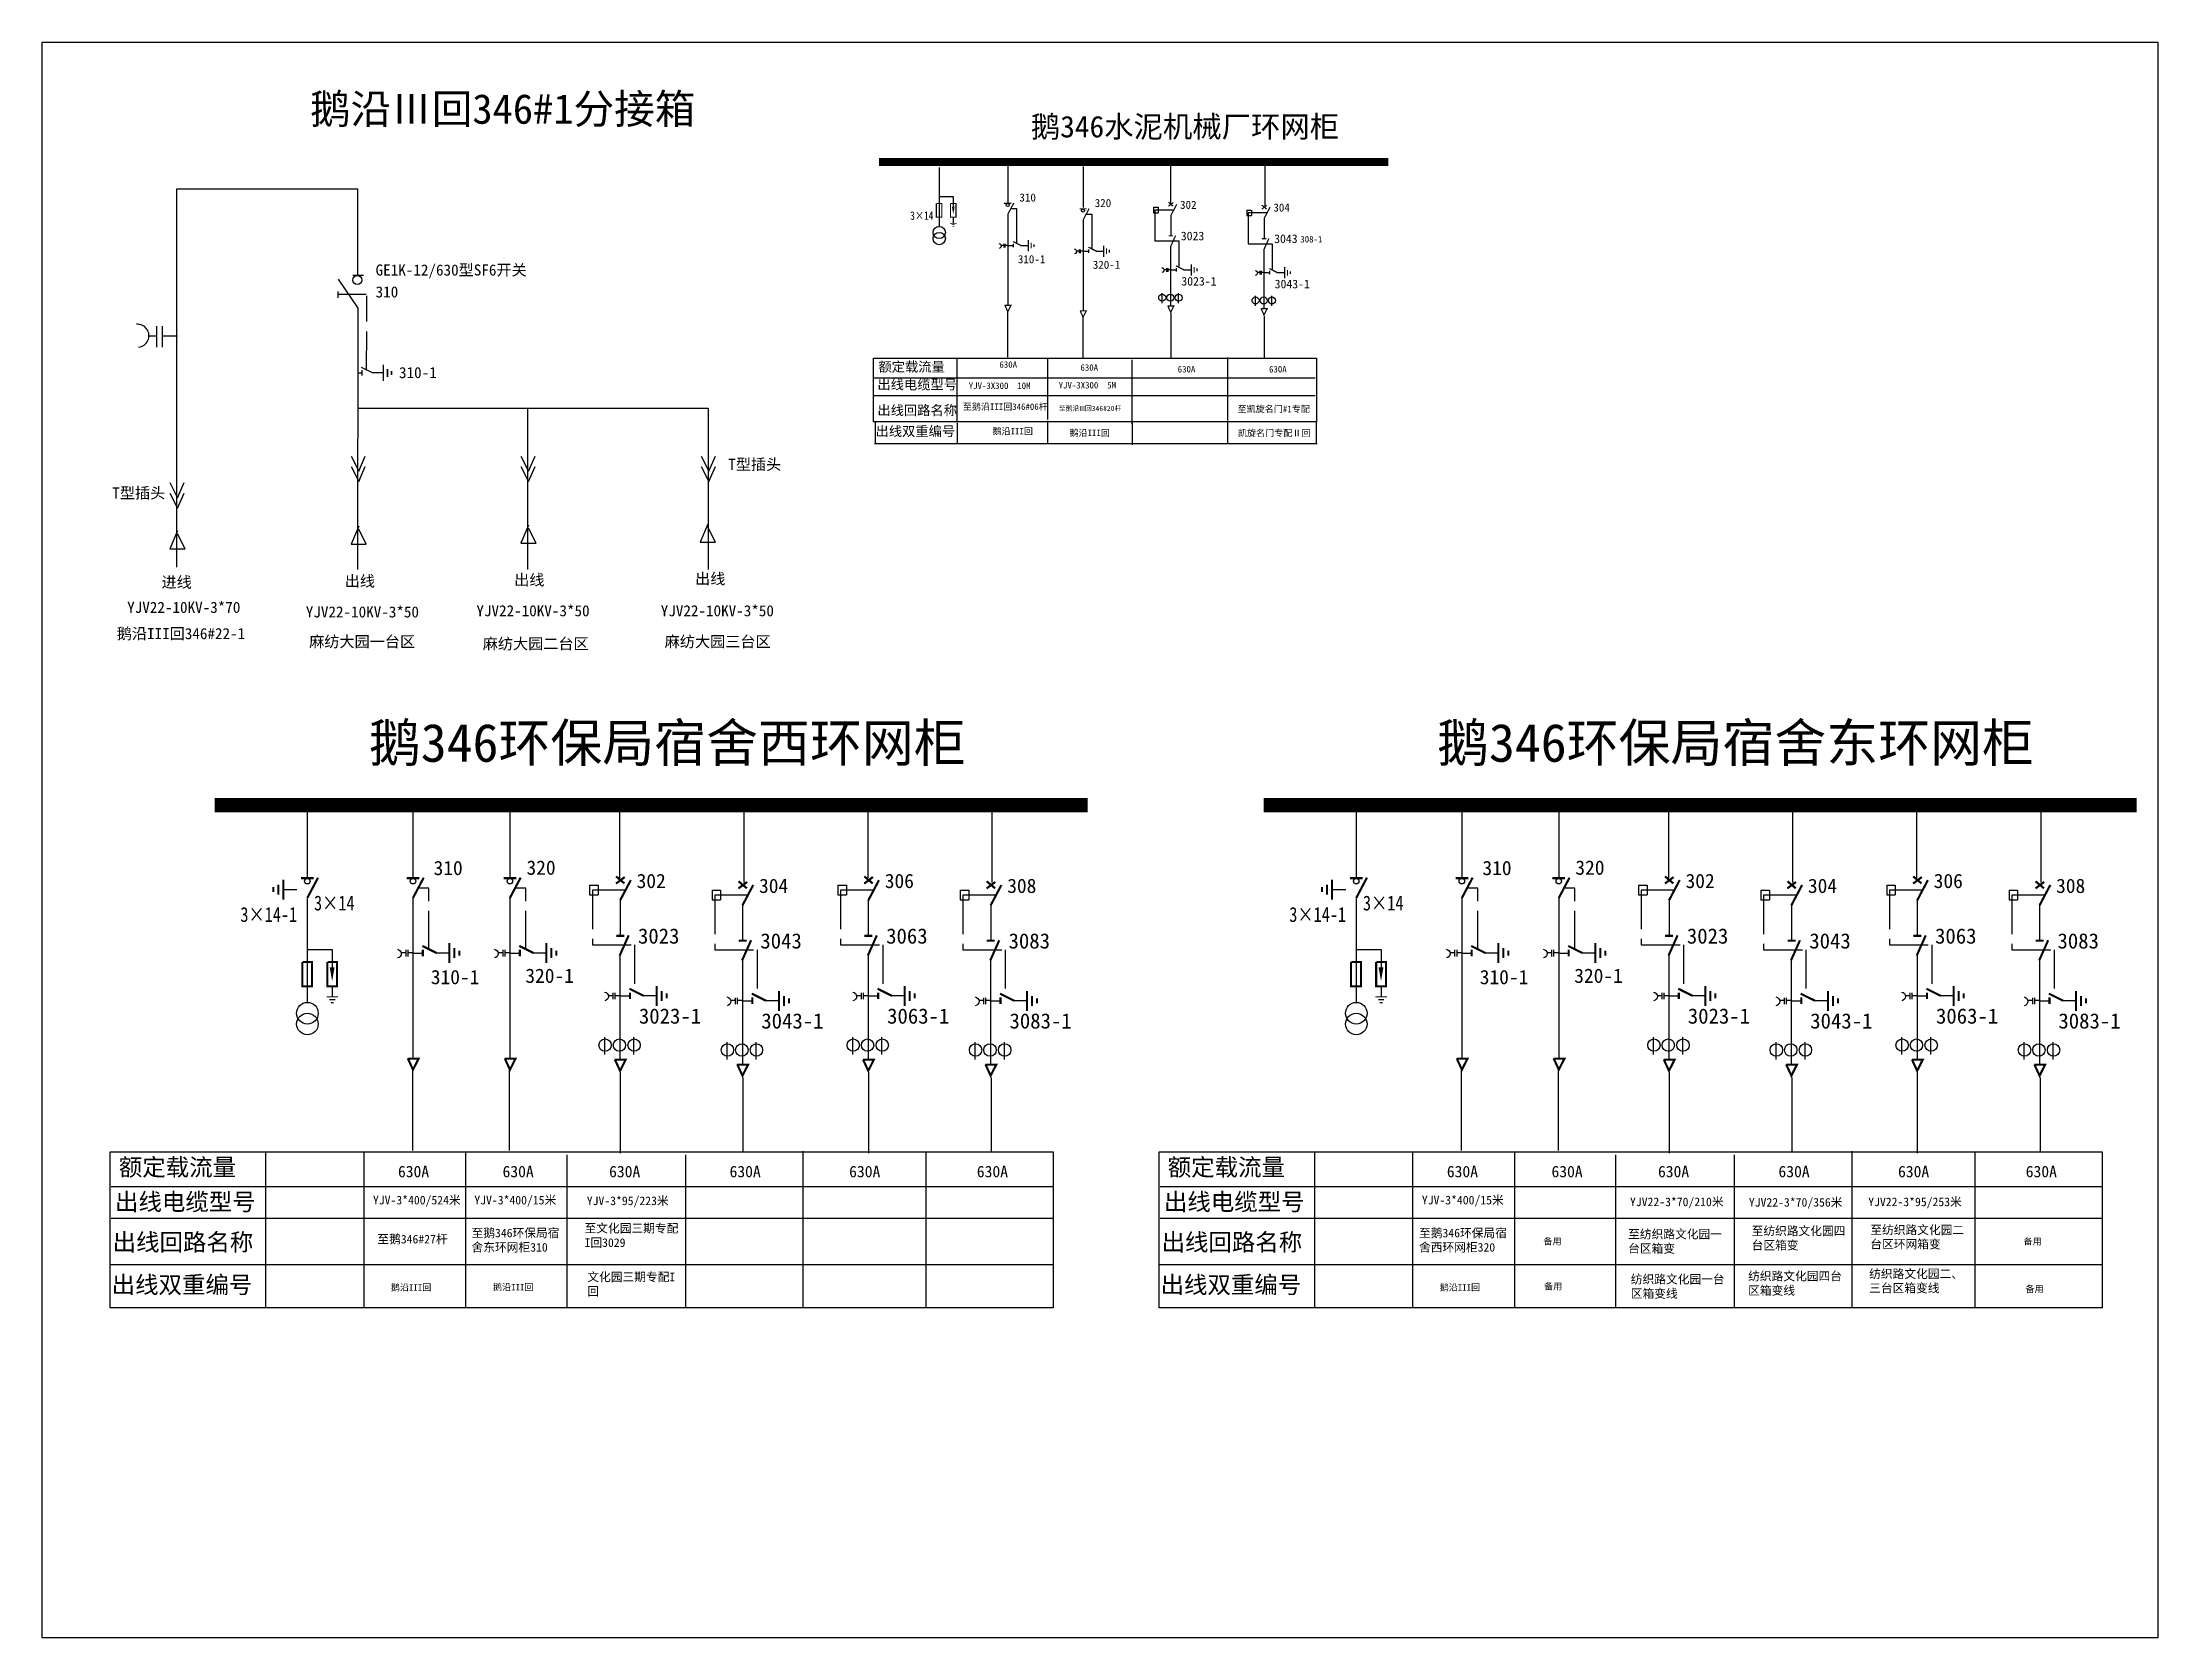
# Model space of a CAD drawing. Extents: x 39 to 692, y -388 to 105.
import ezdxf

# ---------------------------------------------------------------- set-up
doc = ezdxf.new("R2010")
doc.units = 0
doc.linetypes.add('ACAD_ISO02W100', pattern=[15, 12, -3])
doc.layers.get('0').update_dxf_attribs({"linetype": 'CONTINUOUS'})
doc.layers.add('1', color=7, linetype='CONTINUOUS')
doc.layers.add('10KV线路', color=7, linetype='CONTINUOUS')
doc.styles.add('HZ', font='')
doc.styles.add('ST', font='', dxfattribs={"width": 0.8})
doc.styles.get("Standard").update_dxf_attribs({"font": ''})
doc.styles.add('字体', font='', dxfattribs={"height": 2.5})
doc.styles.get('HZ').set_extended_font_data('SimSun')
doc.styles.get('ST').set_extended_font_data('SimSun')
doc.styles.get('Standard').set_extended_font_data('SimSun')
doc.styles.get('字体').set_extended_font_data('SimSun')

# ---------------------------------------------------------------- blocks, each defined once
blk = doc.blocks.new('JD')
for points in [[(-2, 0.2), (-2, -0.2), (2, 0.2), (2, -0.2)], [(1, -1.2), (1, -0.8), (-1, -1.2), (-1, -0.8)], [(-0.5, -1.8), (-0.5, -2.2), (0.5, -1.8), (0.5, -2.2)]]:
    blk.add_trace(points)

msp = doc.modelspace()

# ---------------------------------------------------------------- linework, layer by layer
for p, q in [((337.02, 67.69), (337.02, 55.16)), ((360.27, 66.45), (360.27, 53.81)), ((387.19, 67.72), (387.19, 55.19)), ((416.3, 66.89), (416.3, 54.36)), ((381.97, 53.87), (383.47, 53.87)), ((381.97, 53.87), (381.97, 52.21)), ((383.47, 53.87), (383.47, 52.21)), ((410.77, 53.01), (412.26, 53.01)), ((410.77, 53.01), (410.77, 51.35)), ((412.26, 53.01), (412.26, 51.35)), ((337.02, 51.76), (337.02, 23.56)), ((360.26, 50.05), (360.26, 21.85)), ((381.97, 52.21), (383.47, 52.21)), ((387.29, 51.33), (387.29, 45.15)), ((410.77, 51.35), (412.26, 51.35)), ((416.09, 50.48), (416.09, 44.3)), ((337.02, 42.05), (338.74, 42.05)), ((341, 42.09), (343.35, 42.09)), ((360.26, 40.34), (361.99, 40.34)), ((364.24, 40.38), (366.59, 40.38)), ((387.27, 41.81), (387.27, 23.44)), ((416.07, 40.95), (416.07, 22.58)), ((135, 32.97), (138.22, 32.97)), ((387.29, 34.57), (389.02, 34.57)), ((391.27, 34.61), (393.62, 34.61)), ((416.09, 33.71), (417.82, 33.71)), ((420.07, 33.76), (422.42, 33.76)), ((130.38, 27.87), (130.38, 25.97)), ((384.61, 24.32), (384.61, 27.36)), ((389.68, 24.32), (389.68, 27.36)), ((413.41, 23.46), (413.41, 26.5)), ((418.48, 23.46), (418.48, 26.5)), ((336.92, 21.89), (336.92, 7.59)), ((360.21, 20.15), (360.21, 7.32)), ((387.31, 21.26), (387.31, 7.11)), ((416.17, 20.3), (416.17, 7.43)), ((72.05, 14.24), (74.4, 14.24)), ((74.4, 17.17), (74.4, 10.73)), ((76.15, 17.17), (76.15, 10.73)), ((76.45, 14.24), (80.84, 14.24)), ((295.63, -12.4), (295.63, 7.32)), ((295.63, 7.32), (432.23, 7.32)), ((321.27, 7.32), (321.27, -12.4)), ((349.24, 7.15), (349.24, -11.67)), ((375.31, 6.8), (375.31, -12.92)), ((404.82, 7.46), (404.82, -11.81)), ((432.23, 7.32), (432.23, -12.4)), ((136.47, 2.77), (137.71, 2.77)), ((137.57, 4.56), (141.15, 2.77)), ((137.71, 3.59), (137.71, 1.94)), ((140.94, 2.84), (144.32, 2.84)), ((295.82, 1.28), (431.88, 1.28)), ((295.82, -4.23), (431.88, -4.23)), ((432.23, -12.4), (295.63, -12.4)), ((432.53, -19.17), (295.92, -19.17)), ((120.91, -130.99), (120.91, -153.13)), ((153.51, -130.99), (153.51, -153.13)), ((183.41, -130.99), (183.41, -153.13)), ((217.23, -130.93), (217.23, -153.08)), ((255.54, -132.39), (255.54, -154.54)), ((293.8, -130.93), (293.8, -153.08)), ((332.11, -132.39), (332.11, -154.54)), ((444.53, -130.99), (444.53, -153.13)), ((477.12, -130.99), (477.12, -153.13)), ((507.03, -130.99), (507.03, -153.13)), ((540.84, -130.93), (540.84, -153.08)), ((579.16, -132.39), (579.16, -154.54)), ((617.41, -130.93), (617.41, -153.08)), ((655.73, -132.39), (655.73, -154.54)), ((208.01, -155.41), (210.65, -155.41)), ((208.01, -155.41), (208.01, -158.35)), ((210.65, -155.41), (210.65, -158.35)), ((284.58, -155.41), (287.22, -155.41)), ((284.58, -155.41), (284.58, -158.35)), ((287.22, -155.41), (287.22, -158.35)), ((531.62, -155.41), (534.27, -155.41)), ((531.62, -155.41), (531.62, -158.35)), ((534.27, -155.41), (534.27, -158.35)), ((608.19, -155.41), (610.84, -155.41)), ((608.19, -155.41), (608.19, -158.35)), ((610.84, -155.41), (610.84, -158.35)), ((117.68, -156.85), (113.53, -156.85)), ((153.51, -159.15), (153.51, -208.99)), ((183.41, -159.15), (183.41, -208.99)), ((208.01, -158.35), (210.65, -158.35)), ((217.42, -159.9), (217.42, -170.82)), ((245.77, -156.93), (248.42, -156.93)), ((245.77, -156.93), (245.77, -159.86)), ((245.77, -159.86), (248.42, -159.86)), ((248.42, -156.93), (248.42, -159.86)), ((255.18, -161.41), (255.18, -172.33)), ((284.58, -158.35), (287.22, -158.35)), ((293.99, -159.9), (293.99, -170.82)), ((322.34, -156.93), (324.99, -156.93)), ((322.34, -156.93), (322.34, -159.86)), ((322.34, -159.86), (324.99, -159.86)), ((324.99, -156.93), (324.99, -159.86)), ((331.75, -161.41), (331.75, -172.33)), ((441.29, -156.85), (437.14, -156.85)), ((477.12, -159.15), (477.12, -208.99)), ((507.03, -159.15), (507.03, -208.99)), ((531.62, -158.35), (534.27, -158.35)), ((541.03, -159.9), (541.03, -170.82)), ((569.38, -156.93), (572.03, -156.93)), ((569.38, -156.93), (569.38, -159.86)), ((569.38, -159.86), (572.03, -159.86)), ((572.03, -156.93), (572.03, -159.86)), ((578.79, -161.41), (578.79, -172.33)), ((608.19, -158.35), (610.84, -158.35)), ((617.6, -159.9), (617.6, -170.82)), ((645.96, -156.93), (648.6, -156.93)), ((645.96, -156.93), (645.96, -159.86)), ((645.96, -159.86), (648.6, -159.86)), ((648.6, -156.93), (648.6, -159.86)), ((655.36, -161.41), (655.36, -172.33)), ((153.51, -176.31), (156.56, -176.31)), ((160.55, -176.23), (164.7, -176.23)), ((183.41, -176.31), (186.47, -176.31)), ((190.45, -176.23), (194.6, -176.23)), ((217.37, -176.74), (217.37, -209.21)), ((255.14, -178.25), (255.14, -210.72)), ((293.94, -176.74), (293.94, -209.21)), ((331.71, -178.25), (331.71, -210.72)), ((477.12, -176.31), (480.17, -176.31)), ((484.16, -176.23), (488.31, -176.23)), ((507.03, -176.31), (510.08, -176.31)), ((514.06, -176.23), (518.22, -176.23)), ((540.98, -176.74), (540.98, -209.21)), ((578.75, -178.25), (578.75, -210.72)), ((617.55, -176.74), (617.55, -209.21)), ((655.32, -178.25), (655.32, -210.72)), ((217.42, -189.54), (220.47, -189.54)), ((224.45, -189.45), (228.61, -189.45)), ((255.18, -191.05), (258.23, -191.05)), ((262.22, -190.96), (266.37, -190.96)), ((293.99, -189.54), (297.04, -189.54)), ((301.02, -189.45), (305.18, -189.45)), ((331.75, -191.05), (334.8, -191.05)), ((338.79, -190.96), (342.94, -190.96)), ((541.03, -189.54), (544.08, -189.54)), ((548.06, -189.45), (552.22, -189.45)), ((578.79, -191.05), (581.84, -191.05)), ((585.83, -190.96), (589.98, -190.96)), ((617.6, -189.54), (620.65, -189.54)), ((624.63, -189.45), (628.79, -189.45)), ((655.36, -191.05), (658.41, -191.05)), ((662.4, -190.96), (666.55, -190.96)), ((212.67, -207.65), (212.67, -202.28)), ((221.64, -207.65), (221.64, -202.28)), ((289.24, -207.65), (289.24, -202.28)), ((298.21, -207.65), (298.21, -202.28)), ((536.29, -207.65), (536.29, -202.28)), ((545.25, -207.65), (545.25, -202.28)), ((612.86, -207.65), (612.86, -202.28)), ((621.82, -207.65), (621.82, -202.28)), ((250.44, -209.17), (250.44, -203.79)), ((259.4, -209.17), (259.4, -203.79)), ((327.01, -209.17), (327.01, -203.79)), ((335.97, -209.17), (335.97, -203.79)), ((574.05, -209.17), (574.05, -203.79)), ((583.01, -209.17), (583.01, -203.79)), ((650.62, -209.17), (650.62, -203.79)), ((659.58, -209.17), (659.58, -203.79)), ((153.33, -211.93), (153.33, -237.22)), ((183.24, -211.93), (183.24, -237.22)), ((217.46, -213.06), (217.46, -238.07)), ((255.32, -214.75), (255.32, -237.5)), ((294.03, -213.06), (294.03, -238.07)), ((331.89, -214.75), (331.89, -237.5)), ((476.95, -211.93), (476.95, -237.22)), ((506.85, -211.93), (506.85, -237.22)), ((541.07, -213.06), (541.07, -238.07)), ((578.93, -214.75), (578.93, -237.5)), ((617.64, -213.06), (617.64, -238.07)), ((655.5, -214.75), (655.5, -237.5)), ((60.11, -285.87), (60.11, -237.69)), ((60.11, -237.69), (351.06, -237.69)), ((108.05, -237.69), (108.05, -285.87)), ((138.3, -238), (138.3, -285.87)), ((169.71, -238), (169.71, -285.87)), ((200.96, -238.62), (200.96, -285.87)), ((237.56, -238.62), (237.56, -285.87)), ((273.82, -237.45), (273.82, -285.87)), ((311.79, -237.69), (311.79, -285.87)), ((351.06, -237.69), (351.06, -285.87)), ((383.72, -285.87), (383.72, -237.69)), ((383.72, -237.69), (674.67, -237.69)), ((431.66, -237.69), (431.66, -285.87)), ((461.91, -238), (461.91, -285.87)), ((493.33, -238), (493.33, -285.87)), ((524.57, -238.62), (524.57, -285.87)), ((561.17, -238.62), (561.17, -285.87)), ((597.44, -237.45), (597.44, -285.87)), ((635.4, -237.69), (635.4, -285.87)), ((674.67, -237.69), (674.67, -285.87)), ((60.44, -248.38), (351.06, -248.38)), ((311.79, -251.02), (311.79, -285.87)), ((351.06, -251.02), (351.06, -285.87)), ((384.05, -248.38), (674.67, -248.38)), ((635.4, -251.02), (635.4, -285.87)), ((674.67, -251.02), (674.67, -285.87)), ((60.44, -258.1), (351.06, -258.1)), ((384.05, -258.1), (674.67, -258.1)), ((351.06, -272.55), (60.11, -272.55)), ((674.67, -272.55), (383.72, -272.55)), ((351.06, -285.87), (60.11, -285.87)), ((674.67, -285.87), (383.72, -285.87))]:
    msp.add_line(p, q)
at = {"linetype": 'ACAD_ISO02W100'}
for p, q in [((388.04, 53), (382.44, 53)), ((382.44, 53), (382.44, 43.49)), ((416.84, 52.15), (411.24, 52.15)), ((411.24, 52.15), (411.24, 42.63)), ((382.44, 43.49), (389.82, 43.49)), ((389.82, 43.49), (389.82, 35.64)), ((411.24, 42.63), (418.62, 42.63)), ((418.62, 42.63), (418.62, 34.78)), ((139.04, 26.92), (130.38, 26.92)), ((139.22, 3.57), (139.25, 26.55)), ((218.74, -156.94), (208.85, -156.94)), ((208.85, -156.94), (208.85, -173.77)), ((256.5, -158.46), (246.61, -158.46)), ((246.61, -158.46), (246.61, -175.28)), ((295.31, -156.94), (285.42, -156.94)), ((285.42, -156.94), (285.42, -173.77)), ((333.07, -158.46), (323.18, -158.46)), ((323.18, -158.46), (323.18, -175.28)), ((542.35, -156.94), (532.46, -156.94)), ((532.46, -156.94), (532.46, -173.77)), ((580.11, -158.46), (570.23, -158.46)), ((570.23, -158.46), (570.23, -175.28)), ((618.92, -156.94), (609.03, -156.94)), ((609.03, -156.94), (609.03, -173.77)), ((656.68, -158.46), (646.8, -158.46)), ((646.8, -158.46), (646.8, -175.28)), ((208.85, -173.77), (221.89, -173.77)), ((221.89, -173.77), (221.89, -187.64)), ((246.61, -175.28), (259.66, -175.28)), ((259.66, -175.28), (259.66, -189.16)), ((285.42, -173.77), (298.46, -173.77)), ((298.46, -173.77), (298.46, -187.64)), ((323.18, -175.28), (336.23, -175.28)), ((336.23, -175.28), (336.23, -189.16)), ((532.46, -173.77), (545.51, -173.77)), ((545.51, -173.77), (545.51, -187.64)), ((570.23, -175.28), (583.27, -175.28)), ((583.27, -175.28), (583.27, -189.16)), ((609.03, -173.77), (622.08, -173.77)), ((622.08, -173.77), (622.08, -187.64)), ((646.8, -175.28), (659.84, -175.28)), ((659.84, -175.28), (659.84, -189.16))]:
    msp.add_line(p, q, dxfattribs=at)
at = {"linetype": 'Continuous'}
for p, q in [((296.12, -12.38), (296.12, -19.15)), ((321.45, -12.67), (321.45, -19.15)), ((349.24, -12.09), (349.24, -18.85)), ((375.36, -12.68), (375.36, -19.44)), ((404.81, -12.09), (404.81, -18.85)), ((432.22, -12.38), (432.22, -19.15))]:
    msp.add_line(p, q, dxfattribs=at)
msp.add_lwpolyline([(39.15, 104.8), (691.8, 104.8), (691.8, -387.65), (39.15, -387.65)], close=True)
for points, const_width in [([(297.25, 67.89), (454.46, 67.89)], 2.49), ([(335.91, 55.11), (338.12, 55.11)], 0.374), ([(337.02, 51.66), (338.89, 55.21)], 0.374), ([(359.16, 53.4), (361.36, 53.4)], 0.374), ([(360.26, 49.95), (362.13, 53.5)], 0.374), ([(386.58, 54.18), (388.1, 55.32)], 0.374), ([(386.59, 55.43), (388.06, 54.21)], 0.374), ([(387.29, 51.24), (389.16, 54.79)], 0.374), ([(415.38, 53.32), (416.9, 54.46)], 0.374), ([(415.39, 54.57), (416.86, 53.35)], 0.374), ([(416.09, 50.38), (417.96, 53.93)], 0.374), ([(338.65, 43.29), (341.14, 42.05)], 0.374), ([(338.74, 42.62), (338.74, 41.47)], 0.374), ([(361.89, 41.58), (364.38, 40.34)], 0.374), ([(361.99, 40.91), (361.99, 39.76)], 0.374), ([(386.62, 45.05), (388.01, 45.05)], 0.374), ([(387.21, 41.6), (388.79, 45.13)], 0.374), ([(415.42, 44.2), (416.8, 44.2)], 0.374), ([(416.01, 40.75), (417.59, 44.28)], 0.374), ([(388.92, 35.81), (391.42, 34.57)], 0.374), ([(389.02, 35.14), (389.02, 33.99)], 0.374), ([(417.72, 34.96), (420.21, 33.71)], 0.374), ([(417.82, 34.29), (417.82, 33.13)], 0.374), ([(336.1, 23.61), (338, 23.61), (337.03, 21.68), (336.12, 23.65)], 0.374), ([(359.34, 21.9), (361.24, 21.9), (360.27, 19.97), (359.36, 21.94)], 0.374), ([(386.36, 23.41), (388.26, 23.41), (387.29, 21.48), (386.38, 23.45)], 0.374), ([(415.16, 22.56), (417.06, 22.56), (416.09, 20.63), (415.18, 22.59)], 0.374), ([(92.32, -130.63), (361.71, -130.63)], 4.41), ([(415.93, -130.63), (685.32, -130.63)], 4.41), ([(118.96, -153.22), (122.86, -153.22)], 0.661), ([(120.91, -159.32), (124.22, -153.05)], 0.661), ([(151.56, -153.22), (155.46, -153.22)], 0.661), ([(153.51, -159.32), (156.82, -153.05)], 0.661), ([(181.46, -153.22), (185.36, -153.22)], 0.661), ([(183.41, -159.32), (186.72, -153.05)], 0.661), ([(216.16, -154.87), (218.84, -152.85)], 0.661), ([(216.18, -152.66), (218.77, -154.82)], 0.661), ([(217.42, -160.06), (220.72, -153.8)], 0.661), ([(253.92, -156.38), (256.61, -154.37)], 0.661), ([(253.95, -154.17), (256.54, -156.33)], 0.661), ([(255.18, -161.58), (258.49, -155.31)], 0.661), ([(292.73, -154.87), (295.41, -152.85)], 0.661), ([(292.75, -152.66), (295.34, -154.82)], 0.661), ([(293.99, -160.06), (297.29, -153.8)], 0.661), ([(330.49, -156.38), (333.18, -154.37)], 0.661), ([(330.52, -154.17), (333.11, -156.33)], 0.661), ([(331.75, -161.58), (335.06, -155.31)], 0.661), ([(442.58, -153.22), (446.48, -153.22)], 0.661), ([(444.53, -159.32), (447.83, -153.05)], 0.661), ([(475.17, -153.22), (479.07, -153.22)], 0.661), ([(477.12, -159.32), (480.43, -153.05)], 0.661), ([(505.08, -153.22), (508.98, -153.22)], 0.661), ([(507.03, -159.32), (510.33, -153.05)], 0.661), ([(539.77, -154.87), (542.46, -152.85)], 0.661), ([(539.79, -152.66), (542.38, -154.82)], 0.661), ([(541.03, -160.06), (544.33, -153.8)], 0.661), ([(577.53, -156.38), (580.22, -154.37)], 0.661), ([(577.56, -154.17), (580.15, -156.33)], 0.661), ([(578.79, -161.58), (582.1, -155.31)], 0.661), ([(616.34, -154.87), (619.03, -152.85)], 0.661), ([(616.36, -152.66), (618.95, -154.82)], 0.661), ([(617.6, -160.06), (620.9, -153.8)], 0.661), ([(654.1, -156.38), (656.79, -154.37)], 0.661), ([(654.13, -154.17), (656.72, -156.33)], 0.661), ([(655.36, -161.58), (658.67, -155.31)], 0.661), ([(156.39, -174.11), (160.8, -176.31)], 0.661), ([(156.56, -175.3), (156.56, -177.33)], 0.661), ([(186.3, -174.11), (190.7, -176.31)], 0.661), ([(186.47, -175.3), (186.47, -177.33)], 0.661), ([(216.23, -171), (218.68, -171)], 0.661), ([(217.28, -177.1), (220.06, -170.86)], 0.661), ([(253.99, -172.51), (256.44, -172.51)], 0.661), ([(255.04, -178.61), (257.83, -172.37)], 0.661), ([(292.8, -171), (295.25, -171)], 0.661), ([(293.85, -177.1), (296.63, -170.86)], 0.661), ([(330.56, -172.51), (333.01, -172.51)], 0.661), ([(331.61, -178.61), (334.4, -172.37)], 0.661), ([(480, -174.11), (484.41, -176.31)], 0.661), ([(480.17, -175.3), (480.17, -177.33)], 0.661), ([(509.91, -174.11), (514.32, -176.31)], 0.661), ([(510.08, -175.3), (510.08, -177.33)], 0.661), ([(539.84, -171), (542.29, -171)], 0.661), ([(540.89, -177.1), (543.67, -170.86)], 0.661), ([(577.61, -172.51), (580.06, -172.51)], 0.661), ([(578.66, -178.61), (581.44, -172.37)], 0.661), ([(616.41, -171), (618.86, -171)], 0.661), ([(617.46, -177.1), (620.24, -170.86)], 0.661), ([(654.18, -172.51), (656.63, -172.51)], 0.661), ([(655.23, -178.61), (658.01, -172.37)], 0.661), ([(220.3, -187.33), (224.71, -189.54)], 0.661), ([(220.47, -188.52), (220.47, -190.55)], 0.661), ([(258.06, -188.85), (262.47, -191.05)], 0.661), ([(296.87, -187.33), (301.28, -189.54)], 0.661), ([(297.04, -188.52), (297.04, -190.55)], 0.661), ([(334.63, -188.85), (339.04, -191.05)], 0.661), ([(543.91, -187.33), (548.32, -189.54)], 0.661), ([(544.08, -188.52), (544.08, -190.55)], 0.661), ([(581.67, -188.85), (586.08, -191.05)], 0.661), ([(620.48, -187.33), (624.89, -189.54)], 0.661), ([(620.65, -188.52), (620.65, -190.55)], 0.661), ([(658.24, -188.85), (662.65, -191.05)], 0.661), ([(258.23, -190.03), (258.23, -192.06)], 0.661), ([(334.8, -190.03), (334.8, -192.06)], 0.661), ([(581.84, -190.03), (581.84, -192.06)], 0.661), ([(658.41, -190.03), (658.41, -192.06)], 0.661), ([(151.89, -208.9), (155.25, -208.9), (153.53, -212.31), (151.93, -208.84)], 0.661), ([(181.79, -208.9), (185.15, -208.9), (183.43, -212.31), (181.83, -208.84)], 0.661), ([(475.5, -208.9), (478.86, -208.9), (477.14, -212.31), (475.54, -208.84)], 0.661), ([(505.4, -208.9), (508.77, -208.9), (507.04, -212.31), (505.44, -208.84)], 0.661), ([(215.77, -209.25), (219.13, -209.25), (217.41, -212.66), (215.81, -209.19)], 0.661), ([(253.53, -210.76), (256.9, -210.76), (255.17, -214.17), (253.57, -210.7)], 0.661), ([(292.34, -209.25), (295.7, -209.25), (293.98, -212.66), (292.38, -209.19)], 0.661), ([(330.1, -210.76), (333.47, -210.76), (331.74, -214.17), (330.14, -210.7)], 0.661), ([(539.38, -209.25), (542.74, -209.25), (541.02, -212.66), (539.42, -209.19)], 0.661), ([(577.14, -210.76), (580.51, -210.76), (578.79, -214.17), (577.18, -210.7)], 0.661), ([(615.95, -209.25), (619.31, -209.25), (617.59, -212.66), (615.99, -209.19)], 0.661), ([(653.71, -210.76), (657.08, -210.76), (655.36, -214.17), (653.75, -210.7)], 0.661)]:
    msp.add_lwpolyline(points, dxfattribs=dict(const_width=const_width))
for points in [[(80.61, -57.23), (80.61, 59.53), (136.38, 59.53), (136.38, 32.99)], [(335.76, 42.06), (334.97, 42.06)], [(335.76, 42.59), (335.76, 41.45)], [(336.11, 42.59), (336.11, 41.45)], [(337.01, 42.06), (336.11, 42.06)], [(359, 40.36), (358.21, 40.36)], [(359, 40.88), (359, 39.74)], [(359.35, 40.88), (359.35, 39.74)], [(360.26, 40.36), (359.35, 40.36)], [(386.03, 34.58), (385.25, 34.58)], [(386.03, 35.11), (386.03, 33.97)], [(386.38, 35.11), (386.38, 33.97)], [(387.29, 34.58), (386.38, 34.58)], [(414.83, 33.73), (414.04, 33.73)], [(414.83, 34.25), (414.83, 33.12)], [(415.18, 34.25), (415.18, 33.12)], [(416.09, 33.73), (415.18, 33.73)], [(130.4, 31.66), (136.45, 22.74), (136.38, -57.89)], [(136.38, -8.14), (244.6, -8.14), (244.6, -57.89)], [(188.83, -8.14), (188.83, -57.89)], [(134.42, -22.91), (136.76, -27.59), (138.81, -22.91)], [(186.83, -22.91), (189.17, -27.59), (191.22, -22.91)], [(242.46, -22.91), (244.8, -27.59), (246.85, -22.91)], [(78.5, -31.1), (80.84, -35.78), (82.89, -31.1)], [(134.42, -26.13), (136.76, -30.81), (138.81, -26.13)], [(186.83, -26.13), (189.17, -30.81), (191.22, -26.13)], [(242.46, -26.13), (244.8, -30.81), (246.85, -26.13)], [(78.5, -34.32), (80.84, -39), (82.89, -34.32)], [(136.76, -44.56), (134.42, -50.12), (139.1, -50.12), (136.76, -45.44)], [(189.17, -44.27), (186.83, -49.83), (191.51, -49.83), (189.17, -45.15)], [(244.51, -43.98), (242.16, -49.53), (246.85, -49.53), (244.51, -44.85)], [(80.84, -46.02), (78.5, -51.58), (83.18, -51.58), (80.84, -46.9)], [(151.29, -175.35), (151.29, -177.36)], [(151.91, -175.35), (151.91, -177.36)], [(181.19, -175.35), (181.19, -177.36)], [(181.81, -175.35), (181.81, -177.36)], [(474.9, -175.35), (474.9, -177.36)], [(475.52, -175.35), (475.52, -177.36)], [(504.8, -175.35), (504.8, -177.36)], [(505.42, -175.35), (505.42, -177.36)], [(151.29, -176.28), (149.89, -176.28)], [(153.5, -176.28), (151.91, -176.28)], [(181.19, -176.28), (179.8, -176.28)], [(183.41, -176.28), (181.81, -176.28)], [(474.9, -176.28), (473.51, -176.28)], [(477.12, -176.28), (475.52, -176.28)], [(504.8, -176.28), (503.41, -176.28)], [(507.02, -176.28), (505.42, -176.28)], [(215.19, -188.57), (215.19, -190.58)], [(215.81, -188.57), (215.81, -190.58)], [(291.76, -188.57), (291.76, -190.58)], [(292.38, -188.57), (292.38, -190.58)], [(538.8, -188.57), (538.8, -190.58)], [(539.42, -188.57), (539.42, -190.58)], [(615.37, -188.57), (615.37, -190.58)], [(615.99, -188.57), (615.99, -190.58)], [(215.19, -189.5), (213.8, -189.5)], [(217.41, -189.5), (215.81, -189.5)], [(252.96, -191.01), (251.56, -191.01)], [(252.96, -190.09), (252.96, -192.1)], [(253.57, -190.09), (253.57, -192.1)], [(255.17, -191.01), (253.57, -191.01)], [(291.76, -189.5), (290.37, -189.5)], [(293.98, -189.5), (292.38, -189.5)], [(329.53, -191.01), (328.13, -191.01)], [(329.53, -190.09), (329.53, -192.1)], [(330.15, -190.09), (330.15, -192.1)], [(331.74, -191.01), (330.15, -191.01)], [(538.8, -189.5), (537.41, -189.5)], [(541.02, -189.5), (539.42, -189.5)], [(576.57, -191.01), (575.18, -191.01)], [(576.57, -190.09), (576.57, -192.1)], [(577.19, -190.09), (577.19, -192.1)], [(578.79, -191.01), (577.19, -191.01)], [(615.37, -189.5), (613.98, -189.5)], [(617.59, -189.5), (615.99, -189.5)], [(653.14, -191.01), (651.75, -191.01)], [(653.14, -190.09), (653.14, -192.1)], [(653.76, -190.09), (653.76, -192.1)], [(655.36, -191.01), (653.76, -191.01)]]:
    msp.add_lwpolyline(points)
at = {"linetype": 'ACAD_ISO02W100'}
for points in [[(339.8, 42.6), (339.8, 53.39), (337.93, 53.39)], [(363.04, 40.89), (363.04, 51.69), (361.17, 51.69)], [(158.42, -175.33), (158.42, -156.25), (155.13, -156.25)], [(188.33, -175.33), (188.33, -156.25), (185.03, -156.25)], [(482.04, -175.33), (482.04, -156.25), (478.74, -156.25)], [(511.94, -175.33), (511.94, -156.25), (508.64, -156.25)]]:
    msp.add_lwpolyline(points, dxfattribs=at)
for points in [[(334.3, 42.71, -0.877934), (334.33, 41.19)], [(357.54, 41, -0.877934), (357.57, 39.48)], [(384.57, 35.23, -0.877934), (384.6, 33.71)], [(413.37, 34.37, -0.877934), (413.4, 32.85)], [(148.71, -175.15, -0.877934), (148.76, -177.83)], [(178.61, -175.15, -0.877934), (178.66, -177.83)], [(472.32, -175.15, -0.877934), (472.37, -177.83)], [(502.22, -175.15, -0.877934), (502.28, -177.83)], [(212.61, -188.37, -0.877934), (212.66, -191.05)], [(289.18, -188.37, -0.877934), (289.24, -191.05)], [(536.23, -188.37, -0.877934), (536.28, -191.05)], [(612.8, -188.37, -0.877934), (612.85, -191.05)], [(250.38, -189.88, -0.877934), (250.43, -192.56)], [(326.95, -189.88, -0.877934), (327, -192.56)], [(573.99, -189.88, -0.877934), (574.04, -192.56)], [(650.56, -189.88, -0.877934), (650.61, -192.56)]]:
    msp.add_lwpolyline(points, format="xyb")
for centre, radius in [((337.02, 54.58), 0.479), ((360.26, 52.88), 0.479), ((136.37, 31.42), 1.41), ((384.66, 25.97), 1.08), ((387.17, 25.97), 1.08), ((389.73, 25.97), 1.08), ((413.46, 25.11), 1.08), ((415.97, 25.11), 1.08), ((418.53, 25.11), 1.08), ((120.91, -154.15), 0.847), ((153.51, -154.15), 0.847), ((183.41, -154.15), 0.847), ((444.53, -154.15), 0.847), ((477.12, -154.15), 0.847), ((507.03, -154.15), 0.847), ((212.77, -204.73), 1.91), ((217.2, -204.73), 1.91), ((221.73, -204.73), 1.91), ((250.53, -206.24), 1.91), ((254.97, -206.24), 1.91), ((259.49, -206.24), 1.91), ((289.34, -204.73), 1.91), ((293.77, -204.73), 1.91), ((298.3, -204.73), 1.91), ((327.1, -206.24), 1.91), ((331.54, -206.24), 1.91), ((336.06, -206.24), 1.91), ((536.38, -204.73), 1.91), ((540.81, -204.73), 1.91), ((545.34, -204.73), 1.91), ((574.14, -206.24), 1.91), ((578.58, -206.24), 1.91), ((583.11, -206.24), 1.91), ((612.95, -204.73), 1.91), ((617.38, -204.73), 1.91), ((621.91, -204.73), 1.91), ((650.71, -206.24), 1.91), ((655.15, -206.24), 1.91), ((659.68, -206.24), 1.91)]:
    msp.add_circle(centre, radius)
msp.add_arc((68.54, 14.24), 3.52, 274.76739, 94.76739)
for points in [[(144.11, 0.23), (144.62, 0.23), (144.11, 5.25), (144.62, 5.25)], [(145.87, 3.99), (145.37, 3.99), (145.87, 1.49), (145.37, 1.49)], [(146.62, 2.11), (147.12, 2.11), (146.62, 3.37), (147.12, 3.37)]]:
    msp.add_trace(points)
at = {"layer": '1'}
for p, q in [((315.86, 66.15), (315.86, 47.9)), ((315.84, 57.24), (320.21, 57.24)), ((320.21, 57.24), (320.21, 54.05)), ((320.21, 50.69), (320.21, 49.04)), ((120.88, -159.45), (120.88, -191.7)), ((444.49, -159.45), (444.49, -191.7)), ((120.85, -175.2), (128.57, -175.2)), ((128.57, -175.2), (128.57, -180.85)), ((444.46, -175.2), (452.18, -175.2)), ((452.18, -175.2), (452.18, -180.85)), ((128.57, -186.78), (128.57, -189.7)), ((452.18, -186.78), (452.18, -189.7))]:
    msp.add_line(p, q, dxfattribs=at)
for points, const_width in [([(314.99, 55.06), (314.99, 50.8), (316.7, 50.8), (316.7, 55.06), (315.04, 55.06)], 0.36), ([(319.36, 55.06), (319.36, 50.8), (321.07, 50.8), (321.07, 55.06), (319.41, 55.06)], 0.36), ([(119.34, -179.06), (119.34, -186.59), (122.36, -186.59), (122.36, -179.06), (119.44, -179.06)], 0.636), ([(127.07, -179.06), (127.07, -186.59), (130.08, -186.59), (130.08, -179.06), (127.16, -179.06)], 0.636), ([(442.95, -179.06), (442.95, -186.59), (445.97, -186.59), (445.97, -179.06), (443.05, -179.06)], 0.636), ([(450.68, -179.06), (450.68, -186.59), (453.69, -186.59), (453.69, -179.06), (450.77, -179.06)], 0.636)]:
    msp.add_lwpolyline(points, dxfattribs=dict(at, const_width=const_width))
for points in [[(320.21, 54.1, 0.84, 0, 0), (320.21, 51.7, 0, 0, 0)], [(128.57, -180.75, 1.48, 0, 0), (128.57, -184.99, 0, 0, 0)], [(452.18, -180.75, 1.48, 0, 0), (452.18, -184.99, 0, 0, 0)]]:
    msp.add_lwpolyline(points, format="xyseb", dxfattribs=at)
for centre, radius in [((315.9, 46.1), 1.89), ((315.9, 44.22), 1.89), ((120.94, -194.89), 3.33), ((120.94, -198.22), 3.33), ((444.55, -194.89), 3.33), ((444.55, -198.22), 3.33)]:
    msp.add_circle(centre, radius, dxfattribs=at)

# ---------------------------------------------------------------- block references
for p, xscale, yscale, zscale, rotation in [((343.38, 42.03), 0.8729052835156494, 0.8729052835156494, 0.8729052835156237, 90), ((366.62, 40.32), 0.8729052835156494, 0.8729052835156494, 0.8729052835156237, 90), ((393.66, 34.55), 0.8729052835156494, 0.8729052835156494, 0.8729052835156237, 90), ((422.45, 33.69), 0.8729052835156494, 0.8729052835156494, 0.8729052835156237, 90), ((113.47, -156.73), 1.542906078483238, 1.542906078483238, 1.542906078483192, 270), ((437.08, -156.73), 1.542906078483238, 1.542906078483238, 1.542906078483192, 270), ((164.76, -176.35), 1.542906078483238, 1.542906078483238, 1.542906078483192, 90), ((194.66, -176.35), 1.542906078483238, 1.542906078483238, 1.542906078483192, 90), ((488.37, -176.35), 1.542906078483238, 1.542906078483238, 1.542906078483192, 90), ((518.28, -176.35), 1.542906078483238, 1.542906078483238, 1.542906078483192, 90), ((228.66, -189.57), 1.542906078483238, 1.542906078483238, 1.542906078483192, 90), ((266.43, -191.08), 1.542906078483238, 1.542906078483238, 1.542906078483192, 90), ((305.23, -189.57), 1.542906078483238, 1.542906078483238, 1.542906078483192, 90), ((343, -191.08), 1.542906078483238, 1.542906078483238, 1.542906078483192, 90), ((552.28, -189.57), 1.542906078483238, 1.542906078483238, 1.542906078483192, 90), ((590.04, -191.08), 1.542906078483238, 1.542906078483238, 1.542906078483192, 90), ((628.85, -189.57), 1.542906078483238, 1.542906078483238, 1.542906078483192, 90), ((666.61, -191.08), 1.542906078483238, 1.542906078483238, 1.542906078483192, 90)]:
    msp.add_blockref('JD', p, dxfattribs=dict(xscale=xscale, yscale=yscale, zscale=zscale, rotation=rotation))
for p, xscale, yscale, zscale in [((320.24, 48.97), 0.5040000006556511, 0.5039999997243285, 0.504), ((128.62, -189.83), 0.890846554892251, 0.8908465532460892, 0.8908465537333531), ((452.24, -189.83), 0.890846554892251, 0.8908465532460892, 0.8908465537333531)]:
    msp.add_blockref('JD', p, dxfattribs=dict(at, xscale=xscale, yscale=yscale, zscale=zscale))

# ---------------------------------------------------------------- texts
at = {"style": 'HZ'}
for s, height, p in [('鹅沿Ⅲ回346#1分接箱', 9.1803, (121.75, 79.65)), ('GE1K-12/630型SF6开关', 3.4229, (141.99, 32.81)), ('310', 3.423, (141.98, 26.04)), ('额定载流量', 3, (297.13, 3.15)), ('310-1', 3.423, (149.2, 1.14)), ('出线电缆型号', 3, (296.81, -2.34)), ('至鹅沿III回346#06杆', 2, (323.13, -8.68)), ('出线回路名称', 3, (296.81, -10.28)), ('至凯旋名门#1专配', 2, (407.91, -9.37)), ('出线双重编号', 3, (296.22, -16.75)), ('鹅沿III回', 2, (332.3, -16.24)), ('鹅沿III回', 2, (356.04, -16.76)), ('凯旋名门专配Ⅱ回', 2, (408.03, -16.8)), ('T型插头', 3.423, (250.79, -27.19)), ('T型插头', 3.423, (60.75, -36.02)), ('出线', 3.423, (240.55, -62.49)), ('进线', 3.423, (75.93, -63.55)), ('出线', 3.423, (132.45, -63.2)), ('出线', 3.423, (184.74, -62.84)), ('YJV22-10KV-3*70', 3.4229, (65.34, -71.32)), ('YJV22-10KV-3*50', 3.4229, (120.44, -72.73)), ('YJV22-10KV-3*50', 3.4229, (173.08, -72.37)), ('YJV22-10KV-3*50', 3.4229, (229.95, -72.37)), ('鹅沿III回346#22-1', 3.4229, (62.12, -79.42)), ('麻纺大园一台区', 3.423, (121.49, -81.89)), ('麻纺大园三台区', 3.423, (231.17, -81.89)), ('麻纺大园二台区', 3.423, (175.04, -82.54)), ('额定载流量', 5.303, (62.76, -245.06)), ('额定载流量', 5.303, (386.37, -245.06)), ('出线电缆型号', 5.303, (61.59, -255.75)), ('出线电缆型号', 5.303, (385.2, -255.75)), ('出线回路名称', 5.303, (60.85, -268.19)), ('出线回路名称', 5.303, (384.46, -268.19)), ('备用', 2, (502.29, -266.31)), ('备用', 2, (650.44, -266.33)), ('出线双重编号', 5.303, (60.55, -281.35)), ('鹅沿III回', 2, (146.67, -280.54)), ('鹅沿III回', 2, (178.2, -280.43)), ('出线双重编号', 5.303, (384.16, -281.35)), ('鹅沿III回', 2, (470.28, -280.54)), ('备用', 2, (502.48, -280.18)), ('备用', 2, (651.01, -281.02))]:
    msp.add_text(s, height=height, dxfattribs=at).set_placement(p)
for s, height, p in [('310', 2.494, (340.61, 55.65)), ('320', 2.494, (363.85, 53.94)), ('302', 2.494, (390.18, 53.39)), ('304', 2.494, (418.97, 52.54)), ('3023', 2.66, (390.41, 43.69)), ('3043', 2.66, (419.21, 42.83)), ('310-1', 2.494, (340.13, 36.6)), ('320-1', 2.494, (363.25, 34.89)), ('3023-1', 2.66, (390.57, 29.71)), ('3043-1', 2.66, (419.37, 28.86)), ('630A', 2, (334.45, 4.33)), ('630A', 2, (359.45, 3.41)), ('630A', 2, (389.45, 2.89)), ('630A', 2, (417.63, 2.89)), ('YJV-3X300  10M', 2, (324.98, -2.2)), ('YJV-3X300  5M', 2, (352.72, -2.05)), ('310', 4.408, (159.86, -152.26)), ('320', 4.408, (188.53, -152.15)), ('310', 4.408, (483.47, -152.26)), ('320', 4.408, (512.14, -152.15)), ('302', 4.408, (222.51, -156.26)), ('304', 4.408, (260.28, -157.77)), ('306', 4.408, (299.08, -156.26)), ('308', 4.408, (336.85, -157.77)), ('302', 4.408, (546.13, -156.26)), ('304', 4.408, (583.89, -157.77)), ('306', 4.408, (622.7, -156.26)), ('308', 4.408, (660.46, -157.77)), ('3023', 4.702, (222.93, -173.41)), ('3063', 4.702, (299.5, -173.41)), ('3023', 4.702, (546.54, -173.41)), ('3063', 4.702, (623.11, -173.41)), ('3043', 4.702, (260.69, -174.92)), ('3083', 4.702, (337.26, -174.92)), ('3043', 4.702, (584.31, -174.92)), ('3083', 4.702, (660.88, -174.92)), ('310-1', 4.408, (159.02, -185.93)), ('320-1', 4.408, (188.18, -185.52)), ('310-1', 4.408, (482.64, -185.93)), ('320-1', 4.408, (511.79, -185.52)), ('3023-1', 4.702, (223.22, -198.11)), ('3043-1', 4.702, (260.98, -199.62)), ('3063-1', 4.702, (299.79, -198.11)), ('3083-1', 4.702, (337.55, -199.62)), ('3023-1', 4.702, (546.83, -198.11)), ('3043-1', 4.702, (584.6, -199.62)), ('3063-1', 4.702, (623.4, -198.11)), ('3083-1', 4.702, (661.17, -199.62)), ('630A', 3.535, (148.88, -245.52)), ('630A', 3.535, (181.15, -245.52)), ('630A', 3.535, (214.02, -245.52)), ('630A', 3.535, (251.19, -245.52)), ('630A', 3.535, (288.08, -245.52)), ('630A', 3.535, (327.48, -245.52)), ('630A', 3.535, (472.49, -245.52)), ('630A', 3.535, (504.77, -245.52)), ('630A', 3.535, (537.63, -245.52)), ('630A', 3.535, (574.8, -245.52)), ('630A', 3.535, (611.69, -245.52)), ('630A', 3.535, (651.09, -245.52))]:
    msp.add_text(s, height=height).set_placement(p)
at = {"attachment_point": 1, "style": '字体'}
for s, insert, char_height, width in [('鹅346水泥机械厂环网柜', (344.14, 82.09), 6.6441, 1358.6846), ('鹅346环保局宿舍西环网柜', (139.9, -105.53), 11.7437, 2401.5465), ('鹅346环保局宿舍东环网柜', (469.47, -105.53), 11.7437, 2401.5465)]:
    msp.add_mtext(s, dxfattribs=dict(at, insert=insert, char_height=char_height, width=width))
at = {"color": 7, "linetype": 'Continuous', "attachment_point": 1, "style": '字体'}
for s, insert, char_height, width in [('至鹅沿{\\fArial|b0|i0|c0|p32;III}回346#20杆', (352.78, -7.46), 1.5, 25.5889), ('\\A1;YJV-3*400/524米', (141.17, -251.25), 2.6513, 45.2297), ('\\A1;YJV-3*400/15米', (172.45, -251.25), 2.6513, 45.2297), ('\\A1;YJV-3*95/223米', (207.14, -251.46), 2.6513, 45.2297), ('\\A1;YJV-3*400/15米', (464.78, -251.25), 2.6513, 45.2297), ('\\A1;YJV22-3*70/210米', (529, -251.79), 2.6513, 45.2297), ('\\A1;YJV22-3*70/356米', (565.68, -251.93), 2.6513, 45.2297), ('\\A1;YJV22-3*95/253米', (602.5, -251.79), 2.6513, 45.2297), ('至鹅346环保局宿舍东环网柜310', (171.59, -261.4), 2.6513, 28.9449), ('至文化园三期专配I回3029', (206.45, -259.95), 2.6513, 28.9449), ('至鹅346环保局宿舍西环网柜320', (463.91, -261.4), 2.6513, 28.9449), ('至{\\C256;纺织路文化园四台区箱变}', (566.53, -260.77), 2.6513, 28.9449), ('至{\\C256;纺织路文化园二台区环网箱变}', (603.15, -260.45), 2.6513, 28.9449), ('至鹅346#27杆', (142.53, -263.3), 2.651, 28.9449), ('至{\\C256;纺织路文化园一台区箱变}', (528.43, -261.77), 2.6513, 28.9449), ('{\\C256;纺织路文化园二、三台区箱变线}', (602.79, -274.01), 2.6513, 28.9449), ('文化园三期专配I回', (207.3, -274.97), 2.651, 28.9449), ('{\\C256;纺织路文化园一台区箱变线}', (529.24, -275.68), 2.6513, 28.9449), ('{\\C256;纺织路文化园四台区箱变线}', (565.45, -274.73), 2.6513, 28.9449)]:
    msp.add_mtext(s, dxfattribs=dict(at, insert=insert, char_height=char_height, width=width))
at = {"layer": '1', "style": 'ST', "width": 0.8}
for s, height, p in [('3×14', 2.6, (306.95, 50.01)), ('3×14-1', 4.596, (100.26, -166.72)), ('3×14', 4.596, (122.99, -163.17)), ('3×14-1', 4.596, (423.87, -166.72)), ('3×14', 4.596, (446.6, -163.17))]:
    msp.add_text(s, height=height, dxfattribs=at).set_placement(p)
at = {"layer": '10KV线路'}
msp.add_text('308-1', height=2, dxfattribs=at).set_placement((427.28, 43.01))

doc.saveas('drawing.dxf')
